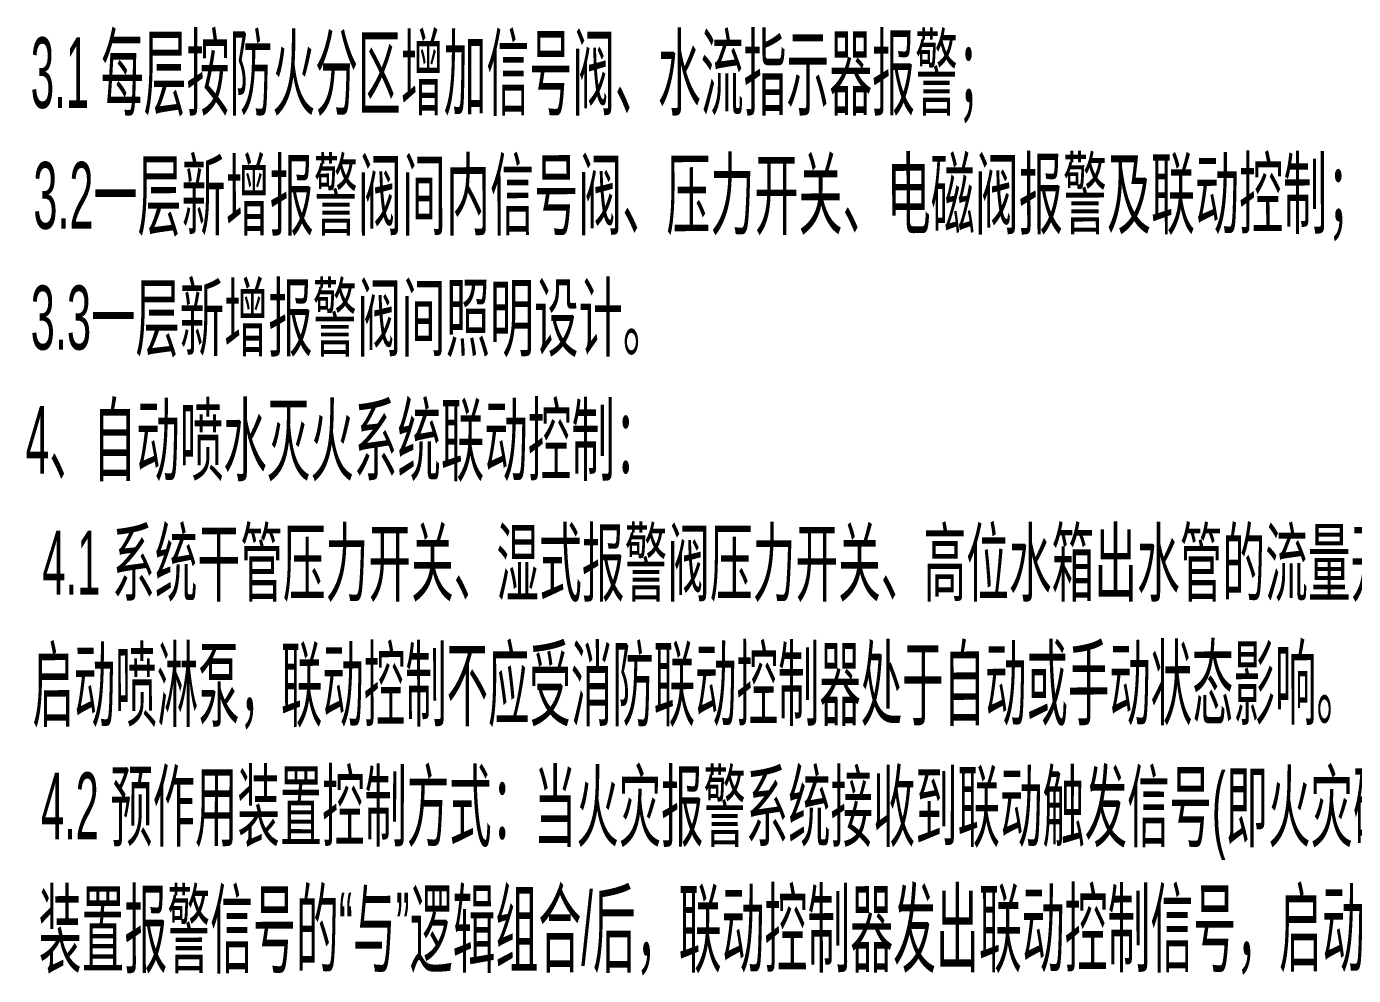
# Model space of a CAD drawing. Header units: millimetres. Extents: x 24 to 865, y 18 to 612.
# Drawn here: x 478.5 to 576.1, y 314.7 to 384.6 of the extents above; entities that cross this region are included whole.
import ezdxf

# ---------------------------------------------------------------- set-up
doc = ezdxf.new("R2010")
doc.units = ezdxf.units.MM
doc.layers.add('OCR_TEXT', color=6, linetype='Continuous', lineweight=0)
doc.styles.add('wqy-unicode', font='wqy-unicode.lff')

msp = doc.modelspace()

# ---------------------------------------------------------------- texts
at = {"layer": 'OCR_TEXT', "color": 6, "style": 'wqy-unicode'}
for s, height, width, p in [('3.1 每层按防火分区增加信号阀、水流指示器报警；', 5.19164, 0.445281, (478.8, 378.594)), ('3.3一层新增报警阀间照明设计。', 4.71346, 0.507155, (478.796, 360.807)), ('4、自动喷水灭火系统联动控制：', 4.98671, 0.47069, (478.416, 351.666)), ('4.1 系统干管压力开关、湿式报警阀压力开关、高位水箱出水管的流量开关的动作信号作为触发信号，直接控制', 4.71346, 0.488823, (479.642, 342.766))]:
    msp.add_text(s, height=height, dxfattribs=dict(at, width=width)).set_placement(p)
for s, height, rotation, width, p in [('3.2一层新增报警阀间内信号阀、压力开关、电磁阀报警及联动控制；', 4.9184, 0.09264, 0.483338, (478.998, 369.695)), ('启动喷淋泵，联动控制不应受消防联动控制器处于自动或手动状态影响。', 5.12333, 0.09124, 0.436137, (478.927, 333.567)), ('4.2 预作用装置控制方式：当火灾报警系统接收到联动触发信号(即火灾确认信号，应采用二个独立的报警触发', 4.9184, -0.02907, 0.464731, (479.553, 324.765)), ('装置报警信号的“与”逻辑组合/后，联动控制器发出联动控制信号，启动相应楼层的预作用装置的电磁阀，从而', 5.32826, 0.05796, 0.434187, (479.384, 315.479))]:
    msp.add_text(s, height=height, rotation=rotation, dxfattribs=dict(at, width=width)).set_placement(p)

doc.saveas('drawing.dxf')
